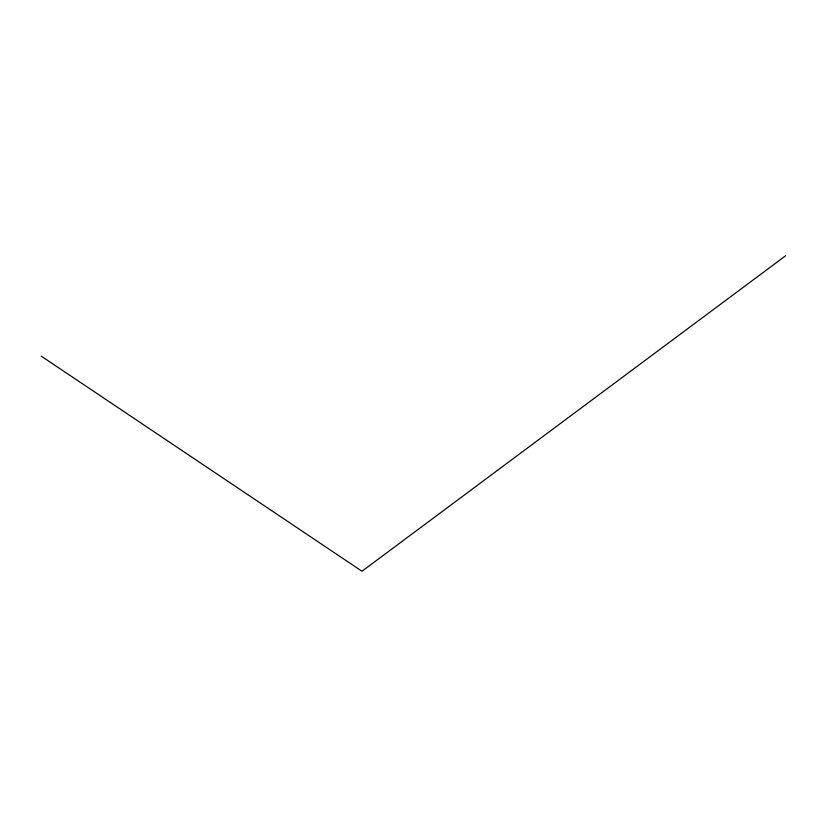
<?xml version="1.0" encoding="UTF-8"?>
<svg xmlns="http://www.w3.org/2000/svg" width="827" height="827" viewBox="0 0 827 827"><rect width="100%" height="100%" fill="white"/><g stroke="black" fill="none" stroke-linecap="round" stroke-linejoin="round"><path stroke-width="1.24" d="M785.65 255.75L361.988 571.25L41.35 356.199"/></g></svg>
